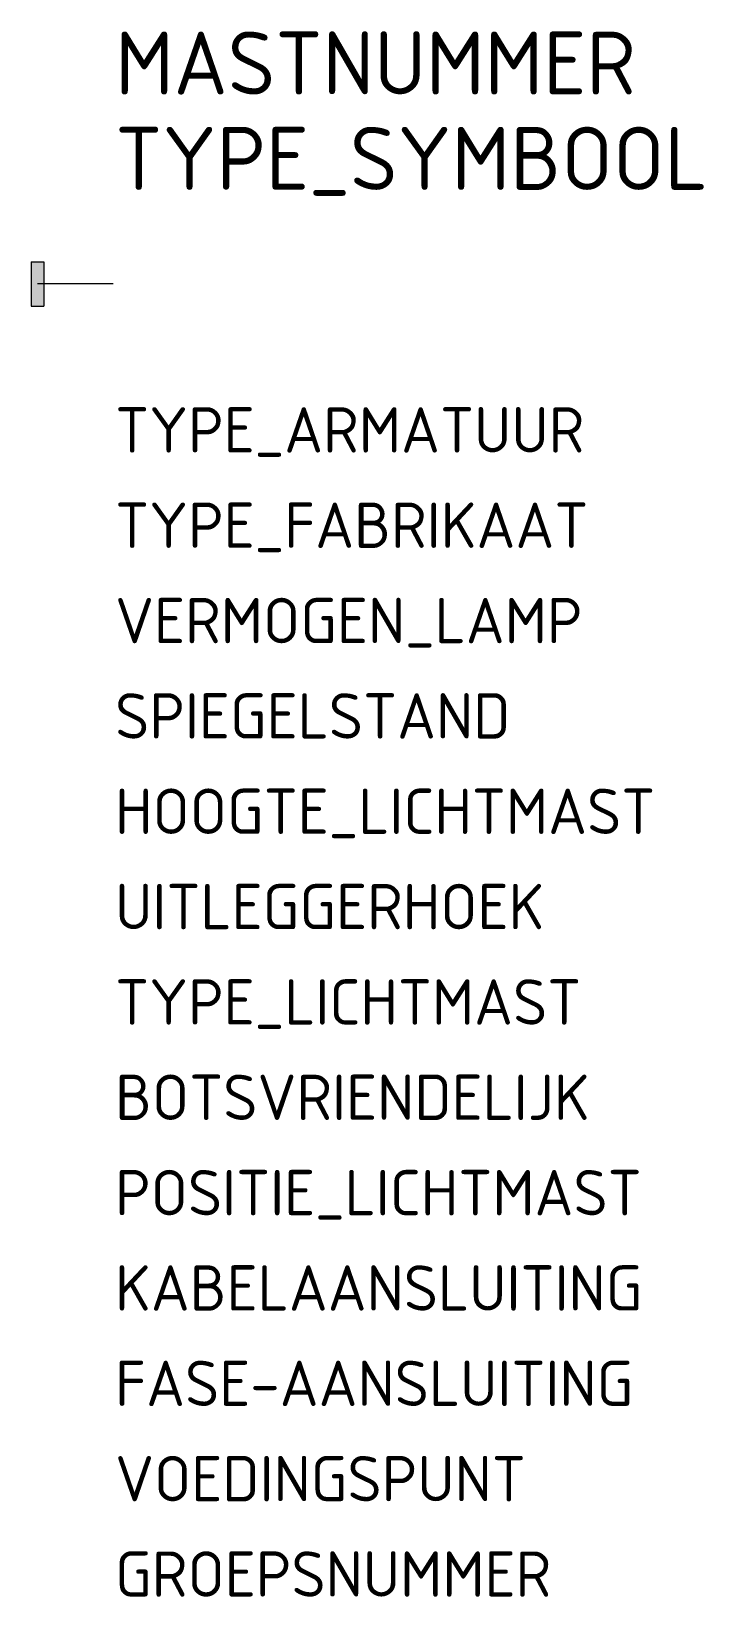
# Model space of a CAD drawing. Extents: x -0.2 to 26.4, y -52.1 to 10.
import ezdxf

# ---------------------------------------------------------------- set-up
doc = ezdxf.new("R2010")
doc.units = 0
doc.styles.add('NLCS-ISO', font='NLCS-ISO.ttf')

msp = doc.modelspace()

# ---------------------------------------------------------------- hatches: boundary and pattern name
h = msp.add_hatch(color=256)
h.dxf.hatch_style = 1
h.paths.add_polyline_path([(0.25, 0.875), (-0.25, 0.875), (-0.25, -0.875), (0.25, -0.875)])

# ---------------------------------------------------------------- linework, layer by layer
for p, q in [((-0.25, 0.875), (0.25, 0.875)), ((-0.25, -0.875), (0.25, -0.875))]:
    msp.add_line(p, q)
at = {"flags": 128}
for points in [[(-0.25, 0.875), (-0.25, -0.875)], [(0.25, 0.875), (0.25, -0.875)], [(3, 0), (0, 0)]]:
    msp.add_lwpolyline(points, dxfattribs=at)

# ---------------------------------------------------------------- texts
at = {"style": 'NLCS-ISO'}
for tag, p, s, height in [('MASTNUMMER', (3.075, 7.52), '', 2.5), ('TYPE_SYMBOOL', (3.075, 3.735), 'RVAV1', 2.5), ('FASE-AANSLUITING', (3.075, -44.537), '', 1.8), ('GROEPSNUMMER', (3.075, -52.106), '', 1.8)]:
    msp.add_attdef(tag, p, s, height=height, dxfattribs=at)
at = {"style": 'NLCS-ISO', "flags": 1}
for tag, p, s in [('TYPE_ARMATUUR', (3.075, -6.692), 'IPSO SON-T'), ('TYPE_FABRIKAAT', (3.075, -10.476), ''), ('VERMOGEN_LAMP', (3.075, -14.261), '250W'), ('SPIEGELSTAND', (3.075, -18.045), 'Vlakglas 35/115/5'), ('HOOGTE_LICHTMAST', (3.075, -21.83), '18m'), ('UITLEGGERHOEK', (3.075, -25.614), '5°'), ('TYPE_LICHTMAST', (3.075, -29.399), 'Enkele PAALTOPMAST'), ('BOTSVRIENDELIJK', (3.075, -33.183), 'Ja'), ('POSITIE_LICHTMAST', (3.075, -36.968), 'Rechts'), ('KABELAANSLUITING', (3.075, -40.752), 'EO-YMeKaszh 4x2,5mm² (d.m.v. aftakmof)'), ('VOEDINGSPUNT', (3.075, -48.321), '')]:
    msp.add_attdef(tag, p, s, height=1.8, dxfattribs=at)

doc.saveas('drawing.dxf')
